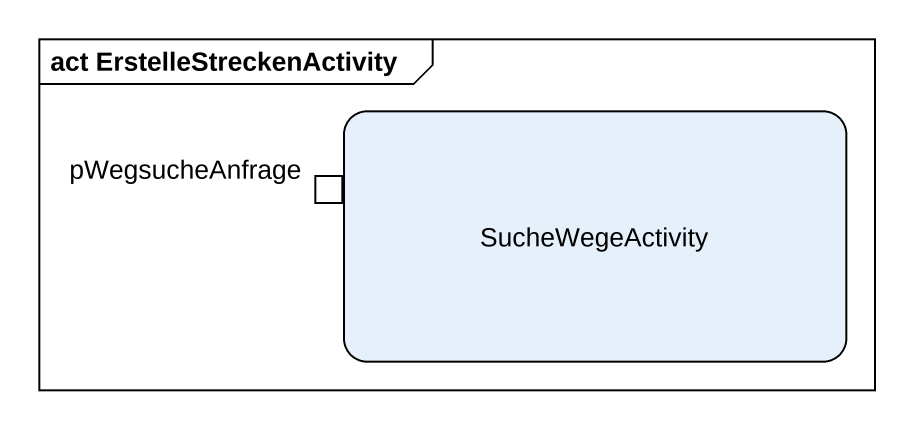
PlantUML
@startuml
mainframe act ErstelleStreckenActivity
hide empty description
state SucheWegeActivity {
  state pWegsucheAnfrage <<inputPin>>
}
@enduml
